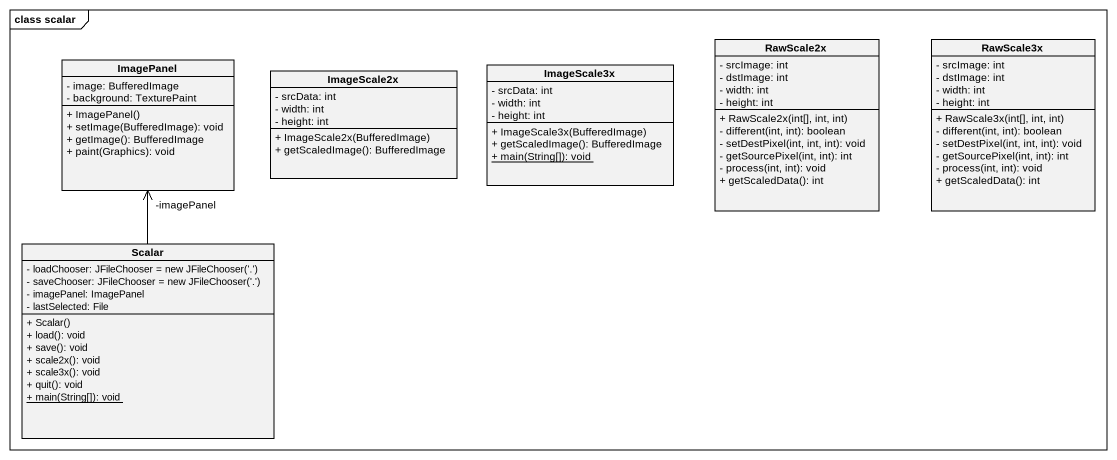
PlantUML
@startuml
mainframe class scalar
hide circle
hide empty members
skinparam classAttributeIconSize 0
class ImagePanel {
  - image: BufferedImage
  - background: TexturePaint
  + ImagePanel()
  + setImage(BufferedImage): void
  + getImage(): BufferedImage
  + paint(Graphics): void
}
class ImageScale2x {
  - srcData: int
  - width: int
  - height: int
  + ImageScale2x(BufferedImage)
  + getScaledImage(): BufferedImage
}
class ImageScale3x {
  - srcData: int
  - width: int
  - height: int
  + ImageScale3x(BufferedImage)
  + getScaledImage(): BufferedImage
  {static} + main(String[]): void
}
class RawScale2x {
  - srcImage: int
  - dstImage: int
  - width: int
  - height: int
  + RawScale2x(int[], int, int)
  - different(int, int): boolean
  - setDestPixel(int, int, int): void
  - getSourcePixel(int, int): int
  - process(int, int): void
  + getScaledData(): int
}
class RawScale3x {
  - srcImage: int
  - dstImage: int
  - width: int
  - height: int
  + RawScale3x(int[], int, int)
  - different(int, int): boolean
  - setDestPixel(int, int, int): void
  - getSourcePixel(int, int): int
  - process(int, int): void
  + getScaledData(): int
}
class Scalar {
  {field} - loadChooser: JFileChooser = new JFileChooser('.')
  {field} - saveChooser: JFileChooser = new JFileChooser('.')
  - imagePanel: ImagePanel
  - lastSelected: File
  + Scalar()
  + load(): void
  + save(): void
  + scale2x(): void
  + scale3x(): void
  + quit(): void
  {static} + main(String[]): void
}
Scalar -up-> "-imagePanel" ImagePanel
@enduml
